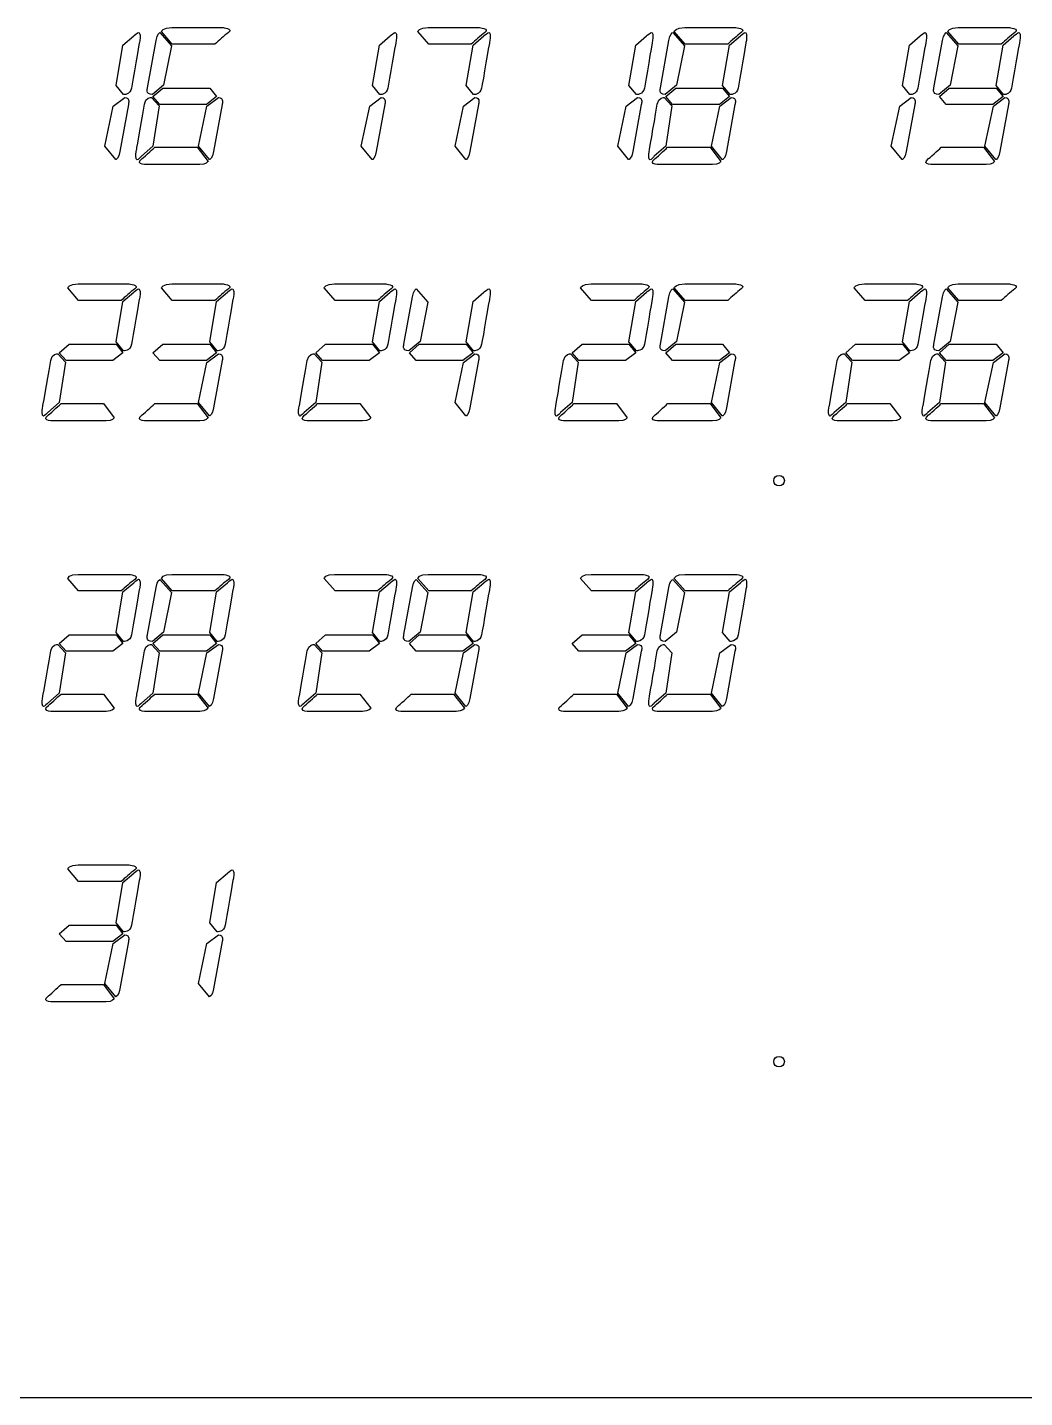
# Model space of a CAD drawing. Header units: millimetres. Extents: x 1910 to 3060, y 1279 to 2159.
# Drawn here: x 2184.7 to 2476.3, y 1278.8 to 1679.7 of the extents above; entities that cross this region are included whole.
import ezdxf

# ---------------------------------------------------------------- set-up
doc = ezdxf.new("R2010")
doc.units = ezdxf.units.MM

msp = doc.modelspace()

# ---------------------------------------------------------------- linework, layer by layer
at = {"color": 7, "linetype": 'Continuous', "lineweight": 25}
for p, q in [((2212.66, 1674.51), (2215.81, 1677.22)), ((2223.43, 1678.18), (2226.84, 1674.33)), ((2227.09, 1674.79), (2223.91, 1678.48)), ((2287.66, 1674.51), (2290.81, 1677.22)), ((2302.09, 1674.79), (2298.91, 1678.48)), ((2315.06, 1674.51), (2318.22, 1677.22)), ((2362.66, 1674.51), (2365.81, 1677.22)), ((2373.43, 1678.18), (2376.84, 1674.33)), ((2377.09, 1674.79), (2373.91, 1678.48)), ((2390.06, 1674.51), (2393.22, 1677.22)), ((2442.66, 1674.51), (2445.81, 1677.22)), ((2453.43, 1678.18), (2456.84, 1674.33)), ((2457.09, 1674.79), (2453.91, 1678.48)), ((2470.06, 1674.51), (2473.22, 1677.22)), ((2210.63, 1662.65), (2212.66, 1674.51)), ((2219.85, 1662.01), (2222.34, 1675.82)), ((2226.84, 1674.33), (2224.54, 1662.77)), ((2239.52, 1674.79), (2227.09, 1674.79)), ((2285.63, 1662.65), (2287.66, 1674.51)), ((2314.52, 1674.79), (2302.09, 1674.79)), ((2313.03, 1662.65), (2315.06, 1674.51)), ((2360.63, 1662.65), (2362.66, 1674.51)), ((2369.85, 1662.01), (2372.34, 1675.82)), ((2376.84, 1674.33), (2374.54, 1662.77)), ((2389.52, 1674.79), (2377.09, 1674.79)), ((2388.03, 1662.65), (2390.06, 1674.51)), ((2440.63, 1662.65), (2442.66, 1674.51)), ((2449.85, 1662.01), (2452.34, 1675.82)), ((2456.84, 1674.33), (2454.54, 1662.77)), ((2469.52, 1674.79), (2457.09, 1674.79)), ((2468.03, 1662.65), (2470.06, 1674.51)), ((2212.81, 1660.03), (2210.63, 1662.65)), ((2224.54, 1662.77), (2221.27, 1660.03)), ((2221.44, 1659.45), (2224.31, 1661.96)), ((2224.31, 1661.96), (2238.03, 1661.96)), ((2238.03, 1661.96), (2240.06, 1659.45)), ((2287.81, 1660.03), (2285.63, 1662.65)), ((2315.21, 1660.03), (2313.03, 1662.65)), ((2362.81, 1660.03), (2360.63, 1662.65)), ((2374.54, 1662.77), (2371.27, 1660.03)), ((2371.44, 1659.45), (2374.31, 1661.96)), ((2374.31, 1661.96), (2388.03, 1661.96)), ((2390.21, 1660.03), (2388.03, 1662.65)), ((2388.03, 1661.96), (2390.06, 1659.45)), ((2442.81, 1660.03), (2440.63, 1662.65)), ((2454.54, 1662.77), (2451.27, 1660.03)), ((2451.44, 1659.45), (2454.31, 1661.96)), ((2454.31, 1661.96), (2468.03, 1661.96)), ((2470.21, 1660.03), (2468.03, 1662.65)), ((2468.03, 1661.96), (2470.06, 1659.45)), ((2207.37, 1644.91), (2209.82, 1656.65)), ((2209.82, 1656.65), (2213.17, 1659.16)), ((2214.24, 1657.18), (2211.75, 1643.37)), ((2220.97, 1659.16), (2223.23, 1656.7)), ((2223.23, 1656.7), (2221.43, 1644.91)), ((2223.42, 1657.18), (2221.44, 1659.45)), ((2237.08, 1657.18), (2223.42, 1657.18)), ((2234.77, 1644.91), (2237.22, 1656.65)), ((2240.06, 1659.45), (2237.08, 1657.18)), ((2237.22, 1656.65), (2240.57, 1659.16)), ((2241.64, 1657.18), (2239.15, 1643.37)), ((2282.37, 1644.91), (2284.82, 1656.65)), ((2284.82, 1656.65), (2288.17, 1659.16)), ((2289.24, 1657.18), (2286.75, 1643.37)), ((2309.77, 1644.91), (2312.22, 1656.65)), ((2312.22, 1656.65), (2315.57, 1659.16)), ((2316.64, 1657.18), (2314.15, 1643.37)), ((2357.37, 1644.91), (2359.82, 1656.65)), ((2359.82, 1656.65), (2363.17, 1659.16)), ((2364.24, 1657.18), (2361.75, 1643.37)), ((2370.97, 1659.16), (2373.23, 1656.7)), ((2373.23, 1656.7), (2371.43, 1644.91)), ((2373.42, 1657.18), (2371.44, 1659.45)), ((2387.08, 1657.18), (2373.42, 1657.18)), ((2384.77, 1644.91), (2387.22, 1656.65)), ((2390.06, 1659.45), (2387.08, 1657.18)), ((2387.22, 1656.65), (2390.57, 1659.16)), ((2391.64, 1657.18), (2389.15, 1643.37)), ((2437.37, 1644.91), (2439.82, 1656.65)), ((2439.82, 1656.65), (2443.17, 1659.16)), ((2444.24, 1657.18), (2441.75, 1643.37)), ((2453.42, 1657.18), (2451.44, 1659.45)), ((2467.08, 1657.18), (2453.42, 1657.18)), ((2464.77, 1644.91), (2467.22, 1656.65)), ((2470.06, 1659.45), (2467.08, 1657.18)), ((2467.22, 1656.65), (2470.57, 1659.16)), ((2471.64, 1657.18), (2469.15, 1643.37)), ((2210.54, 1641), (2207.37, 1644.91)), ((2221.43, 1644.91), (2218.04, 1641.97)), ((2221.98, 1644.62), (2234.36, 1644.62)), ((2234.36, 1644.62), (2237.53, 1640.47)), ((2237.94, 1641), (2234.77, 1644.91)), ((2285.54, 1641), (2282.37, 1644.91)), ((2312.94, 1641), (2309.77, 1644.91)), ((2360.54, 1641), (2357.37, 1644.91)), ((2371.43, 1644.91), (2368.04, 1641.97)), ((2371.98, 1644.62), (2384.36, 1644.62)), ((2384.36, 1644.62), (2387.53, 1640.47)), ((2387.94, 1641), (2384.77, 1644.91)), ((2440.54, 1641), (2437.37, 1644.91)), ((2451.98, 1644.62), (2464.36, 1644.62)), ((2464.36, 1644.62), (2467.53, 1640.47)), ((2467.94, 1641), (2464.77, 1644.91)), ((2199.69, 1599.79), (2196.51, 1603.48)), ((2212.12, 1599.79), (2199.69, 1599.79)), ((2212.66, 1599.51), (2215.81, 1602.22)), ((2227.09, 1599.79), (2223.91, 1603.48)), ((2239.52, 1599.79), (2227.09, 1599.79)), ((2240.06, 1599.51), (2243.22, 1602.22)), ((2274.69, 1599.79), (2271.51, 1603.48)), ((2287.12, 1599.79), (2274.69, 1599.79)), ((2287.66, 1599.51), (2290.81, 1602.22)), ((2294.85, 1587.01), (2297.34, 1600.82)), ((2298.43, 1603.18), (2301.84, 1599.33)), ((2315.06, 1599.51), (2318.22, 1602.22)), ((2349.69, 1599.79), (2346.51, 1603.48)), ((2362.12, 1599.79), (2349.69, 1599.79)), ((2362.66, 1599.51), (2365.81, 1602.22)), ((2369.85, 1587.01), (2372.34, 1600.82)), ((2373.43, 1603.18), (2376.84, 1599.33)), ((2377.09, 1599.79), (2373.91, 1603.48)), ((2389.52, 1599.79), (2377.09, 1599.79)), ((2429.69, 1599.79), (2426.51, 1603.48)), ((2442.12, 1599.79), (2429.69, 1599.79)), ((2442.66, 1599.51), (2445.81, 1602.22)), ((2449.85, 1587.01), (2452.34, 1600.82)), ((2453.43, 1603.18), (2456.84, 1599.33)), ((2457.09, 1599.79), (2453.91, 1603.48)), ((2469.52, 1599.79), (2457.09, 1599.79)), ((2210.63, 1587.65), (2212.66, 1599.51)), ((2238.03, 1587.65), (2240.06, 1599.51)), ((2285.63, 1587.65), (2287.66, 1599.51)), ((2301.84, 1599.33), (2299.54, 1587.77)), ((2313.03, 1587.65), (2315.06, 1599.51)), ((2360.63, 1587.65), (2362.66, 1599.51)), ((2376.84, 1599.33), (2374.54, 1587.77)), ((2440.63, 1587.65), (2442.66, 1599.51)), ((2456.84, 1599.33), (2454.54, 1587.77)), ((2299.54, 1587.77), (2296.27, 1585.03)), ((2374.54, 1587.77), (2371.27, 1585.03)), ((2454.54, 1587.77), (2451.27, 1585.03)), ((2193.57, 1584.16), (2195.83, 1581.7)), ((2194.04, 1584.45), (2196.91, 1586.96)), ((2196.02, 1582.18), (2194.04, 1584.45)), ((2196.91, 1586.96), (2210.63, 1586.96)), ((2212.66, 1584.45), (2209.68, 1582.18)), ((2212.81, 1585.03), (2210.63, 1587.65)), ((2210.63, 1586.96), (2212.66, 1584.45)), ((2221.44, 1584.45), (2224.31, 1586.96)), ((2223.42, 1582.18), (2221.44, 1584.45)), ((2224.31, 1586.96), (2238.03, 1586.96)), ((2240.06, 1584.45), (2237.08, 1582.18)), ((2237.22, 1581.65), (2240.57, 1584.16)), ((2240.21, 1585.03), (2238.03, 1587.65)), ((2238.03, 1586.96), (2240.06, 1584.45)), ((2268.57, 1584.16), (2270.83, 1581.7)), ((2269.04, 1584.45), (2271.91, 1586.96)), ((2271.02, 1582.18), (2269.04, 1584.45)), ((2271.91, 1586.96), (2285.63, 1586.96)), ((2287.66, 1584.45), (2284.68, 1582.18)), ((2287.81, 1585.03), (2285.63, 1587.65)), ((2285.63, 1586.96), (2287.66, 1584.45)), ((2296.44, 1584.45), (2299.31, 1586.96)), ((2298.42, 1582.18), (2296.44, 1584.45)), ((2299.31, 1586.96), (2313.03, 1586.96)), ((2315.06, 1584.45), (2312.08, 1582.18)), ((2312.22, 1581.65), (2315.57, 1584.16)), ((2315.21, 1585.03), (2313.03, 1587.65)), ((2313.03, 1586.96), (2315.06, 1584.45)), ((2343.57, 1584.16), (2345.83, 1581.7)), ((2344.04, 1584.45), (2346.91, 1586.96)), ((2346.02, 1582.18), (2344.04, 1584.45)), ((2346.91, 1586.96), (2360.63, 1586.96)), ((2362.66, 1584.45), (2359.68, 1582.18)), ((2362.81, 1585.03), (2360.63, 1587.65)), ((2360.63, 1586.96), (2362.66, 1584.45)), ((2371.44, 1584.45), (2374.31, 1586.96)), ((2373.42, 1582.18), (2371.44, 1584.45)), ((2374.31, 1586.96), (2388.03, 1586.96)), ((2390.06, 1584.45), (2387.08, 1582.18)), ((2387.22, 1581.65), (2390.57, 1584.16)), ((2388.03, 1586.96), (2390.06, 1584.45)), ((2423.57, 1584.16), (2425.83, 1581.7)), ((2424.04, 1584.45), (2426.91, 1586.96)), ((2426.02, 1582.18), (2424.04, 1584.45)), ((2426.91, 1586.96), (2440.63, 1586.96)), ((2442.66, 1584.45), (2439.68, 1582.18)), ((2442.81, 1585.03), (2440.63, 1587.65)), ((2440.63, 1586.96), (2442.66, 1584.45)), ((2450.97, 1584.16), (2453.23, 1581.7)), ((2451.44, 1584.45), (2454.31, 1586.96)), ((2453.42, 1582.18), (2451.44, 1584.45)), ((2454.31, 1586.96), (2468.03, 1586.96)), ((2470.06, 1584.45), (2467.08, 1582.18)), ((2467.22, 1581.65), (2470.57, 1584.16)), ((2468.03, 1586.96), (2470.06, 1584.45)), ((2195.83, 1581.7), (2194.03, 1569.91)), ((2209.68, 1582.18), (2196.02, 1582.18)), ((2237.08, 1582.18), (2223.42, 1582.18)), ((2234.77, 1569.91), (2237.22, 1581.65)), ((2241.64, 1582.18), (2239.15, 1568.37)), ((2270.83, 1581.7), (2269.03, 1569.91)), ((2284.68, 1582.18), (2271.02, 1582.18)), ((2312.08, 1582.18), (2298.42, 1582.18)), ((2309.77, 1569.91), (2312.22, 1581.65)), ((2316.64, 1582.18), (2314.15, 1568.37)), ((2345.83, 1581.7), (2344.03, 1569.91)), ((2359.68, 1582.18), (2346.02, 1582.18)), ((2387.08, 1582.18), (2373.42, 1582.18)), ((2384.77, 1569.91), (2387.22, 1581.65)), ((2391.64, 1582.18), (2389.15, 1568.37)), ((2425.83, 1581.7), (2424.03, 1569.91)), ((2439.68, 1582.18), (2426.02, 1582.18)), ((2453.23, 1581.7), (2451.43, 1569.91)), ((2467.08, 1582.18), (2453.42, 1582.18)), ((2464.77, 1569.91), (2467.22, 1581.65)), ((2471.64, 1582.18), (2469.15, 1568.37)), ((2194.03, 1569.91), (2190.64, 1566.97)), ((2194.57, 1569.62), (2206.96, 1569.62)), ((2206.96, 1569.62), (2210.13, 1565.47)), ((2221.98, 1569.62), (2234.36, 1569.62)), ((2234.36, 1569.62), (2237.53, 1565.47)), ((2237.94, 1566), (2234.77, 1569.91)), ((2269.03, 1569.91), (2265.64, 1566.97)), ((2269.57, 1569.62), (2281.96, 1569.62)), ((2281.96, 1569.62), (2285.13, 1565.47)), ((2312.94, 1566), (2309.77, 1569.91)), ((2344.03, 1569.91), (2340.64, 1566.97)), ((2344.57, 1569.62), (2356.96, 1569.62)), ((2356.96, 1569.62), (2360.13, 1565.47)), ((2371.98, 1569.62), (2384.36, 1569.62)), ((2384.36, 1569.62), (2387.53, 1565.47)), ((2387.94, 1566), (2384.77, 1569.91)), ((2424.03, 1569.91), (2420.64, 1566.97)), ((2424.57, 1569.62), (2436.96, 1569.62)), ((2436.96, 1569.62), (2440.13, 1565.47)), ((2451.43, 1569.91), (2448.04, 1566.97)), ((2451.98, 1569.62), (2464.36, 1569.62)), ((2464.36, 1569.62), (2467.53, 1565.47)), ((2467.94, 1566), (2464.77, 1569.91)), ((2199.69, 1514.79), (2196.51, 1518.48)), ((2212.66, 1514.51), (2215.81, 1517.22)), ((2219.85, 1502.01), (2222.34, 1515.82)), ((2223.43, 1518.18), (2226.84, 1514.33)), ((2227.09, 1514.79), (2223.91, 1518.48)), ((2240.06, 1514.51), (2243.22, 1517.22)), ((2274.69, 1514.79), (2271.51, 1518.48)), ((2287.66, 1514.51), (2290.81, 1517.22)), ((2294.85, 1502.01), (2297.34, 1515.82)), ((2298.43, 1518.18), (2301.84, 1514.33)), ((2302.09, 1514.79), (2298.91, 1518.48)), ((2315.06, 1514.51), (2318.22, 1517.22)), ((2349.69, 1514.79), (2346.51, 1518.48)), ((2362.66, 1514.51), (2365.81, 1517.22)), ((2369.85, 1502.01), (2372.34, 1515.82)), ((2373.43, 1518.18), (2376.84, 1514.33)), ((2377.09, 1514.79), (2373.91, 1518.48)), ((2390.06, 1514.51), (2393.22, 1517.22)), ((2212.12, 1514.79), (2199.69, 1514.79)), ((2210.63, 1502.65), (2212.66, 1514.51)), ((2226.84, 1514.33), (2224.54, 1502.77)), ((2239.52, 1514.79), (2227.09, 1514.79)), ((2238.03, 1502.65), (2240.06, 1514.51)), ((2287.12, 1514.79), (2274.69, 1514.79)), ((2285.63, 1502.65), (2287.66, 1514.51)), ((2301.84, 1514.33), (2299.54, 1502.77)), ((2314.52, 1514.79), (2302.09, 1514.79)), ((2313.03, 1502.65), (2315.06, 1514.51)), ((2362.12, 1514.79), (2349.69, 1514.79)), ((2360.63, 1502.65), (2362.66, 1514.51)), ((2376.84, 1514.33), (2374.54, 1502.77)), ((2389.52, 1514.79), (2377.09, 1514.79)), ((2388.03, 1502.65), (2390.06, 1514.51)), ((2194.04, 1499.45), (2196.91, 1501.96)), ((2196.91, 1501.96), (2210.63, 1501.96)), ((2212.81, 1500.03), (2210.63, 1502.65)), ((2210.63, 1501.96), (2212.66, 1499.45)), ((2224.54, 1502.77), (2221.27, 1500.03)), ((2221.44, 1499.45), (2224.31, 1501.96)), ((2224.31, 1501.96), (2238.03, 1501.96)), ((2240.21, 1500.03), (2238.03, 1502.65)), ((2238.03, 1501.96), (2240.06, 1499.45)), ((2269.04, 1499.45), (2271.91, 1501.96)), ((2271.91, 1501.96), (2285.63, 1501.96)), ((2287.81, 1500.03), (2285.63, 1502.65)), ((2285.63, 1501.96), (2287.66, 1499.45)), ((2299.54, 1502.77), (2296.27, 1500.03)), ((2296.44, 1499.45), (2299.31, 1501.96)), ((2299.31, 1501.96), (2313.03, 1501.96)), ((2315.21, 1500.03), (2313.03, 1502.65)), ((2313.03, 1501.96), (2315.06, 1499.45)), ((2344.04, 1499.45), (2346.91, 1501.96)), ((2346.91, 1501.96), (2360.63, 1501.96)), ((2362.81, 1500.03), (2360.63, 1502.65)), ((2360.63, 1501.96), (2362.66, 1499.45)), ((2374.54, 1502.77), (2371.27, 1500.03)), ((2390.21, 1500.03), (2388.03, 1502.65)), ((2193.57, 1499.16), (2195.83, 1496.7)), ((2195.83, 1496.7), (2194.03, 1484.91)), ((2196.02, 1497.18), (2194.04, 1499.45)), ((2209.68, 1497.18), (2196.02, 1497.18)), ((2212.66, 1499.45), (2209.68, 1497.18)), ((2220.97, 1499.16), (2223.23, 1496.7)), ((2223.23, 1496.7), (2221.43, 1484.91)), ((2223.42, 1497.18), (2221.44, 1499.45)), ((2237.08, 1497.18), (2223.42, 1497.18)), ((2234.77, 1484.91), (2237.22, 1496.65)), ((2240.06, 1499.45), (2237.08, 1497.18)), ((2237.22, 1496.65), (2240.57, 1499.16)), ((2241.64, 1497.18), (2239.15, 1483.37)), ((2268.57, 1499.16), (2270.83, 1496.7)), ((2270.83, 1496.7), (2269.03, 1484.91)), ((2271.02, 1497.18), (2269.04, 1499.45)), ((2284.68, 1497.18), (2271.02, 1497.18)), ((2287.66, 1499.45), (2284.68, 1497.18)), ((2298.42, 1497.18), (2296.44, 1499.45)), ((2312.08, 1497.18), (2298.42, 1497.18)), ((2309.77, 1484.91), (2312.22, 1496.65)), ((2315.06, 1499.45), (2312.08, 1497.18)), ((2312.22, 1496.65), (2315.57, 1499.16)), ((2316.64, 1497.18), (2314.15, 1483.37)), ((2346.02, 1497.18), (2344.04, 1499.45)), ((2359.68, 1497.18), (2346.02, 1497.18)), ((2357.37, 1484.91), (2359.82, 1496.65)), ((2362.66, 1499.45), (2359.68, 1497.18)), ((2359.82, 1496.65), (2363.17, 1499.16)), ((2364.24, 1497.18), (2361.75, 1483.37)), ((2370.97, 1499.16), (2373.23, 1496.7)), ((2373.23, 1496.7), (2371.43, 1484.91)), ((2384.77, 1484.91), (2387.22, 1496.65)), ((2387.22, 1496.65), (2390.57, 1499.16)), ((2391.64, 1497.18), (2389.15, 1483.37)), ((2194.03, 1484.91), (2190.64, 1481.97)), ((2194.57, 1484.62), (2206.96, 1484.62)), ((2206.96, 1484.62), (2210.13, 1480.47)), ((2221.43, 1484.91), (2218.04, 1481.97)), ((2221.98, 1484.62), (2234.36, 1484.62)), ((2234.36, 1484.62), (2237.53, 1480.47)), ((2237.94, 1481), (2234.77, 1484.91)), ((2269.03, 1484.91), (2265.64, 1481.97)), ((2269.57, 1484.62), (2281.96, 1484.62)), ((2281.96, 1484.62), (2285.13, 1480.47)), ((2296.98, 1484.62), (2309.36, 1484.62)), ((2309.36, 1484.62), (2312.53, 1480.47)), ((2312.94, 1481), (2309.77, 1484.91)), ((2344.57, 1484.62), (2356.96, 1484.62)), ((2356.96, 1484.62), (2360.13, 1480.47)), ((2360.54, 1481), (2357.37, 1484.91)), ((2371.43, 1484.91), (2368.04, 1481.97)), ((2371.98, 1484.62), (2384.36, 1484.62)), ((2384.36, 1484.62), (2387.53, 1480.47)), ((2387.94, 1481), (2384.77, 1484.91)), ((2199.69, 1429.79), (2196.51, 1433.48)), ((2212.66, 1429.51), (2215.81, 1432.22)), ((2240.06, 1429.51), (2243.22, 1432.22)), ((2212.12, 1429.79), (2199.69, 1429.79)), ((2210.63, 1417.65), (2212.66, 1429.51)), ((2238.03, 1417.65), (2240.06, 1429.51)), ((2194.04, 1414.45), (2196.91, 1416.96)), ((2196.91, 1416.96), (2210.63, 1416.96)), ((2212.81, 1415.03), (2210.63, 1417.65)), ((2210.63, 1416.96), (2212.66, 1414.45)), ((2240.21, 1415.03), (2238.03, 1417.65)), ((2196.02, 1412.18), (2194.04, 1414.45)), ((2209.68, 1412.18), (2196.02, 1412.18)), ((2207.37, 1399.91), (2209.82, 1411.65)), ((2212.66, 1414.45), (2209.68, 1412.18)), ((2209.82, 1411.65), (2213.17, 1414.16)), ((2214.24, 1412.18), (2211.75, 1398.37)), ((2234.77, 1399.91), (2237.22, 1411.65)), ((2237.22, 1411.65), (2240.57, 1414.16)), ((2241.64, 1412.18), (2239.15, 1398.37)), ((2194.57, 1399.62), (2206.96, 1399.62)), ((2206.96, 1399.62), (2210.13, 1395.47)), ((2210.54, 1396), (2207.37, 1399.91)), ((2237.94, 1396), (2234.77, 1399.91)), ((1959.54, 1278.77), (3009.54, 1278.77))]:
    msp.add_line(p, q, dxfattribs=at)
for centre in [(2404.54, 1547.07), (2404.54, 1377.07)]:
    msp.add_circle(centre, 1.55, dxfattribs=at)
for points in [[(2215.81, 1677.22), (2215.81, 1677.22), (2217.06, 1678.28), (2217.23, 1678.24)], [(2217.23, 1678.24), (2217.51, 1678.18), (2217.62, 1677.76), (2217.65, 1677.44)], [(2217.65, 1677.44), (2217.75, 1676.35), (2217.42, 1675.11), (2217.42, 1675.11)], [(2222.34, 1675.82), (2222.62, 1677.85), (2223.43, 1678.18), (2223.43, 1678.18)], [(2223.91, 1678.48), (2223.91, 1678.48), (2224.29, 1679.69), (2226.95, 1679.65)], [(2243.5, 1678.18), (2242.2, 1677.19), (2240.7, 1675.86), (2239.52, 1674.79)], [(2241.78, 1679.65), (2241.78, 1679.65), (2245.1, 1679.38), (2243.5, 1678.18)], [(2290.81, 1677.22), (2290.81, 1677.22), (2292.06, 1678.28), (2292.23, 1678.24)], [(2292.23, 1678.24), (2292.51, 1678.18), (2292.62, 1677.76), (2292.65, 1677.44)], [(2292.65, 1677.44), (2292.75, 1676.35), (2292.42, 1675.11), (2292.42, 1675.11)], [(2298.91, 1678.48), (2298.91, 1678.48), (2299.29, 1679.69), (2301.95, 1679.65)], [(2318.5, 1678.18), (2317.2, 1677.19), (2315.7, 1675.86), (2314.52, 1674.79)], [(2316.78, 1679.65), (2316.78, 1679.65), (2320.1, 1679.38), (2318.5, 1678.18)], [(2318.22, 1677.22), (2318.22, 1677.22), (2319.46, 1678.28), (2319.63, 1678.24)], [(2319.63, 1678.24), (2319.91, 1678.18), (2320.02, 1677.76), (2320.05, 1677.44)], [(2320.05, 1677.44), (2320.15, 1676.35), (2319.82, 1675.11), (2319.82, 1675.11)], [(2365.81, 1677.22), (2365.81, 1677.22), (2367.06, 1678.28), (2367.23, 1678.24)], [(2367.23, 1678.24), (2367.51, 1678.18), (2367.62, 1677.76), (2367.65, 1677.44)], [(2367.65, 1677.44), (2367.75, 1676.35), (2367.42, 1675.11), (2367.42, 1675.11)], [(2372.34, 1675.82), (2372.62, 1677.85), (2373.43, 1678.18), (2373.43, 1678.18)], [(2373.91, 1678.48), (2373.91, 1678.48), (2374.29, 1679.69), (2376.95, 1679.65)], [(2393.5, 1678.18), (2392.2, 1677.19), (2390.7, 1675.86), (2389.52, 1674.79)], [(2391.78, 1679.65), (2391.78, 1679.65), (2395.1, 1679.38), (2393.5, 1678.18)], [(2393.22, 1677.22), (2393.22, 1677.22), (2394.46, 1678.28), (2394.63, 1678.24)], [(2394.63, 1678.24), (2394.91, 1678.18), (2395.02, 1677.76), (2395.05, 1677.44)], [(2395.05, 1677.44), (2395.15, 1676.35), (2394.82, 1675.11), (2394.82, 1675.11)], [(2445.81, 1677.22), (2445.81, 1677.22), (2447.06, 1678.28), (2447.23, 1678.24)], [(2447.23, 1678.24), (2447.51, 1678.18), (2447.62, 1677.76), (2447.65, 1677.44)], [(2447.65, 1677.44), (2447.75, 1676.35), (2447.42, 1675.11), (2447.42, 1675.11)], [(2452.34, 1675.82), (2452.62, 1677.85), (2453.43, 1678.18), (2453.43, 1678.18)], [(2453.91, 1678.48), (2453.91, 1678.48), (2454.29, 1679.69), (2456.95, 1679.65)], [(2473.5, 1678.18), (2472.2, 1677.19), (2470.7, 1675.86), (2469.52, 1674.79)], [(2471.78, 1679.65), (2471.78, 1679.65), (2475.1, 1679.38), (2473.5, 1678.18)], [(2473.22, 1677.22), (2473.22, 1677.22), (2474.46, 1678.28), (2474.63, 1678.24)], [(2474.63, 1678.24), (2474.91, 1678.18), (2475.02, 1677.76), (2475.05, 1677.44)], [(2475.05, 1677.44), (2475.15, 1676.35), (2474.82, 1675.11), (2474.82, 1675.11)], [(2217.42, 1675.11), (2217.42, 1675.11), (2215.5, 1663.98), (2215.16, 1661.96)], [(2292.42, 1675.11), (2292.42, 1675.11), (2290.5, 1663.98), (2290.16, 1661.96)], [(2319.82, 1675.11), (2319.82, 1675.11), (2317.9, 1663.98), (2317.56, 1661.96)], [(2367.42, 1675.11), (2367.42, 1675.11), (2365.5, 1663.98), (2365.16, 1661.96)], [(2394.82, 1675.11), (2394.82, 1675.11), (2392.9, 1663.98), (2392.56, 1661.96)], [(2447.42, 1675.11), (2447.42, 1675.11), (2445.5, 1663.98), (2445.16, 1661.96)], [(2474.82, 1675.11), (2474.82, 1675.11), (2472.9, 1663.98), (2472.56, 1661.96)], [(2215.16, 1661.96), (2214.82, 1659.93), (2212.81, 1660.03), (2212.81, 1660.03)], [(2221.27, 1660.03), (2219.09, 1660.03), (2219.85, 1662.01), (2219.85, 1662.01)], [(2290.16, 1661.96), (2289.82, 1659.93), (2287.81, 1660.03), (2287.81, 1660.03)], [(2317.56, 1661.96), (2317.23, 1659.93), (2315.21, 1660.03), (2315.21, 1660.03)], [(2365.16, 1661.96), (2364.82, 1659.93), (2362.81, 1660.03), (2362.81, 1660.03)], [(2371.27, 1660.03), (2369.09, 1660.03), (2369.85, 1662.01), (2369.85, 1662.01)], [(2392.56, 1661.96), (2392.23, 1659.93), (2390.21, 1660.03), (2390.21, 1660.03)], [(2445.16, 1661.96), (2444.82, 1659.93), (2442.81, 1660.03), (2442.81, 1660.03)], [(2451.27, 1660.03), (2449.09, 1660.03), (2449.85, 1662.01), (2449.85, 1662.01)], [(2472.56, 1661.96), (2472.23, 1659.93), (2470.21, 1660.03), (2470.21, 1660.03)], [(2213.17, 1659.16), (2214.95, 1659.16), (2214.24, 1657.18), (2214.24, 1657.18)], [(2216.67, 1644.08), (2216.67, 1644.08), (2218.59, 1655.21), (2218.93, 1657.23)], [(2218.93, 1657.23), (2219.26, 1659.25), (2220.97, 1659.16), (2220.97, 1659.16)], [(2240.57, 1659.16), (2242.35, 1659.16), (2241.64, 1657.18), (2241.64, 1657.18)], [(2288.17, 1659.16), (2289.95, 1659.16), (2289.24, 1657.18), (2289.24, 1657.18)], [(2315.57, 1659.16), (2317.35, 1659.16), (2316.64, 1657.18), (2316.64, 1657.18)], [(2363.17, 1659.16), (2364.95, 1659.16), (2364.24, 1657.18), (2364.24, 1657.18)], [(2366.67, 1644.08), (2366.67, 1644.08), (2368.59, 1655.21), (2368.93, 1657.23)], [(2368.93, 1657.23), (2369.26, 1659.25), (2370.97, 1659.16), (2370.97, 1659.16)], [(2390.57, 1659.16), (2392.35, 1659.16), (2391.64, 1657.18), (2391.64, 1657.18)], [(2443.17, 1659.16), (2444.95, 1659.16), (2444.24, 1657.18), (2444.24, 1657.18)], [(2470.57, 1659.16), (2472.35, 1659.16), (2471.64, 1657.18), (2471.64, 1657.18)], [(2216.44, 1641.75), (2216.34, 1642.83), (2216.67, 1644.08), (2216.67, 1644.08)], [(2218.29, 1641.31), (2219.2, 1642.05), (2221.98, 1644.62), (2221.98, 1644.62)], [(2366.44, 1641.75), (2366.34, 1642.83), (2366.67, 1644.08), (2366.67, 1644.08)], [(2368.29, 1641.31), (2369.2, 1642.05), (2371.98, 1644.62), (2371.98, 1644.62)], [(2448.29, 1641.31), (2449.2, 1642.05), (2451.98, 1644.62), (2451.98, 1644.62)], [(2211.75, 1643.37), (2211.47, 1641.34), (2210.54, 1641), (2210.54, 1641)], [(2220.19, 1639.55), (2220.19, 1639.55), (2215.74, 1639.26), (2218.29, 1641.31)], [(2216.86, 1640.94), (2216.58, 1641), (2216.47, 1641.43), (2216.44, 1641.75)], [(2218.04, 1641.97), (2218.04, 1641.97), (2217.03, 1640.91), (2216.86, 1640.94)], [(2239.15, 1643.37), (2238.87, 1641.34), (2237.94, 1641), (2237.94, 1641)], [(2286.75, 1643.37), (2286.47, 1641.34), (2285.54, 1641), (2285.54, 1641)], [(2314.15, 1643.37), (2313.87, 1641.34), (2312.94, 1641), (2312.94, 1641)], [(2361.75, 1643.37), (2361.47, 1641.34), (2360.54, 1641), (2360.54, 1641)], [(2370.19, 1639.55), (2370.19, 1639.55), (2365.74, 1639.26), (2368.29, 1641.31)], [(2366.86, 1640.94), (2366.58, 1641), (2366.47, 1641.43), (2366.44, 1641.75)], [(2368.04, 1641.97), (2368.04, 1641.97), (2367.03, 1640.91), (2366.86, 1640.94)], [(2389.15, 1643.37), (2388.87, 1641.34), (2387.94, 1641), (2387.94, 1641)], [(2441.75, 1643.37), (2441.47, 1641.34), (2440.54, 1641), (2440.54, 1641)], [(2450.19, 1639.55), (2450.19, 1639.55), (2445.74, 1639.26), (2448.29, 1641.31)], [(2469.15, 1643.37), (2468.87, 1641.34), (2467.94, 1641), (2467.94, 1641)], [(2196.51, 1603.48), (2196.51, 1603.48), (2196.89, 1604.69), (2199.55, 1604.65)], [(2214.38, 1604.65), (2214.38, 1604.65), (2217.7, 1604.38), (2216.1, 1603.18)], [(2223.91, 1603.48), (2223.91, 1603.48), (2224.29, 1604.69), (2226.95, 1604.65)], [(2241.78, 1604.65), (2241.78, 1604.65), (2245.1, 1604.38), (2243.5, 1603.18)], [(2271.51, 1603.48), (2271.51, 1603.48), (2271.89, 1604.69), (2274.55, 1604.65)], [(2289.38, 1604.65), (2289.38, 1604.65), (2292.7, 1604.38), (2291.1, 1603.18)], [(2346.51, 1603.48), (2346.51, 1603.48), (2346.89, 1604.69), (2349.55, 1604.65)], [(2364.38, 1604.65), (2364.38, 1604.65), (2367.7, 1604.38), (2366.1, 1603.18)], [(2373.91, 1603.48), (2373.91, 1603.48), (2374.29, 1604.69), (2376.95, 1604.65)], [(2391.78, 1604.65), (2391.78, 1604.65), (2395.1, 1604.38), (2393.5, 1603.18)], [(2426.51, 1603.48), (2426.51, 1603.48), (2426.89, 1604.69), (2429.55, 1604.65)], [(2444.38, 1604.65), (2444.38, 1604.65), (2447.7, 1604.38), (2446.1, 1603.18)], [(2453.91, 1603.48), (2453.91, 1603.48), (2454.29, 1604.69), (2456.95, 1604.65)], [(2471.78, 1604.65), (2471.78, 1604.65), (2475.1, 1604.38), (2473.5, 1603.18)], [(2216.1, 1603.18), (2214.8, 1602.19), (2213.3, 1600.86), (2212.12, 1599.79)], [(2217.42, 1600.11), (2217.42, 1600.11), (2215.5, 1588.98), (2215.16, 1586.96)], [(2215.81, 1602.22), (2215.81, 1602.22), (2217.06, 1603.28), (2217.23, 1603.24)], [(2217.23, 1603.24), (2217.51, 1603.18), (2217.62, 1602.76), (2217.65, 1602.44)], [(2217.65, 1602.44), (2217.75, 1601.35), (2217.42, 1600.11), (2217.42, 1600.11)], [(2243.5, 1603.18), (2242.2, 1602.19), (2240.7, 1600.86), (2239.52, 1599.79)], [(2244.82, 1600.11), (2244.82, 1600.11), (2242.9, 1588.98), (2242.56, 1586.96)], [(2243.22, 1602.22), (2243.22, 1602.22), (2244.46, 1603.28), (2244.63, 1603.24)], [(2244.63, 1603.24), (2244.91, 1603.18), (2245.02, 1602.76), (2245.05, 1602.44)], [(2245.05, 1602.44), (2245.15, 1601.35), (2244.82, 1600.11), (2244.82, 1600.11)], [(2291.1, 1603.18), (2289.8, 1602.19), (2288.3, 1600.86), (2287.12, 1599.79)], [(2292.42, 1600.11), (2292.42, 1600.11), (2290.5, 1588.98), (2290.16, 1586.96)], [(2290.81, 1602.22), (2290.81, 1602.22), (2292.06, 1603.28), (2292.23, 1603.24)], [(2292.23, 1603.24), (2292.51, 1603.18), (2292.62, 1602.76), (2292.65, 1602.44)], [(2292.65, 1602.44), (2292.75, 1601.35), (2292.42, 1600.11), (2292.42, 1600.11)], [(2297.34, 1600.82), (2297.62, 1602.85), (2298.43, 1603.18), (2298.43, 1603.18)], [(2319.82, 1600.11), (2319.82, 1600.11), (2317.9, 1588.98), (2317.56, 1586.96)], [(2318.22, 1602.22), (2318.22, 1602.22), (2319.46, 1603.28), (2319.63, 1603.24)], [(2319.63, 1603.24), (2319.91, 1603.18), (2320.02, 1602.76), (2320.05, 1602.44)], [(2320.05, 1602.44), (2320.15, 1601.35), (2319.82, 1600.11), (2319.82, 1600.11)], [(2366.1, 1603.18), (2364.8, 1602.19), (2363.3, 1600.86), (2362.12, 1599.79)], [(2367.42, 1600.11), (2367.42, 1600.11), (2365.5, 1588.98), (2365.16, 1586.96)], [(2365.81, 1602.22), (2365.81, 1602.22), (2367.06, 1603.28), (2367.23, 1603.24)], [(2367.23, 1603.24), (2367.51, 1603.18), (2367.62, 1602.76), (2367.65, 1602.44)], [(2367.65, 1602.44), (2367.75, 1601.35), (2367.42, 1600.11), (2367.42, 1600.11)], [(2372.34, 1600.82), (2372.62, 1602.85), (2373.43, 1603.18), (2373.43, 1603.18)], [(2393.5, 1603.18), (2392.2, 1602.19), (2390.7, 1600.86), (2389.52, 1599.79)], [(2446.1, 1603.18), (2444.8, 1602.19), (2443.3, 1600.86), (2442.12, 1599.79)], [(2447.42, 1600.11), (2447.42, 1600.11), (2445.5, 1588.98), (2445.16, 1586.96)], [(2445.81, 1602.22), (2445.81, 1602.22), (2447.06, 1603.28), (2447.23, 1603.24)], [(2447.23, 1603.24), (2447.51, 1603.18), (2447.62, 1602.76), (2447.65, 1602.44)], [(2447.65, 1602.44), (2447.75, 1601.35), (2447.42, 1600.11), (2447.42, 1600.11)], [(2452.34, 1600.82), (2452.62, 1602.85), (2453.43, 1603.18), (2453.43, 1603.18)], [(2473.5, 1603.18), (2472.2, 1602.19), (2470.7, 1600.86), (2469.52, 1599.79)], [(2191.53, 1582.23), (2191.86, 1584.25), (2193.57, 1584.16), (2193.57, 1584.16)], [(2215.16, 1586.96), (2214.82, 1584.93), (2212.81, 1585.03), (2212.81, 1585.03)], [(2242.56, 1586.96), (2242.23, 1584.93), (2240.21, 1585.03), (2240.21, 1585.03)], [(2240.57, 1584.16), (2242.35, 1584.16), (2241.64, 1582.18), (2241.64, 1582.18)], [(2266.53, 1582.23), (2266.86, 1584.25), (2268.57, 1584.16), (2268.57, 1584.16)], [(2290.16, 1586.96), (2289.82, 1584.93), (2287.81, 1585.03), (2287.81, 1585.03)], [(2296.27, 1585.03), (2294.09, 1585.03), (2294.85, 1587.01), (2294.85, 1587.01)], [(2317.56, 1586.96), (2317.23, 1584.93), (2315.21, 1585.03), (2315.21, 1585.03)], [(2315.57, 1584.16), (2317.35, 1584.16), (2316.64, 1582.18), (2316.64, 1582.18)], [(2341.53, 1582.23), (2341.86, 1584.25), (2343.57, 1584.16), (2343.57, 1584.16)], [(2365.16, 1586.96), (2364.82, 1584.93), (2362.81, 1585.03), (2362.81, 1585.03)], [(2371.27, 1585.03), (2369.09, 1585.03), (2369.85, 1587.01), (2369.85, 1587.01)], [(2390.57, 1584.16), (2392.35, 1584.16), (2391.64, 1582.18), (2391.64, 1582.18)], [(2421.53, 1582.23), (2421.86, 1584.25), (2423.57, 1584.16), (2423.57, 1584.16)], [(2445.16, 1586.96), (2444.82, 1584.93), (2442.81, 1585.03), (2442.81, 1585.03)], [(2448.93, 1582.23), (2449.26, 1584.25), (2450.97, 1584.16), (2450.97, 1584.16)], [(2451.27, 1585.03), (2449.09, 1585.03), (2449.85, 1587.01), (2449.85, 1587.01)], [(2470.57, 1584.16), (2472.35, 1584.16), (2471.64, 1582.18), (2471.64, 1582.18)], [(2189.27, 1569.08), (2189.27, 1569.08), (2191.19, 1580.21), (2191.53, 1582.23)], [(2264.27, 1569.08), (2264.27, 1569.08), (2266.19, 1580.21), (2266.53, 1582.23)], [(2339.27, 1569.08), (2339.27, 1569.08), (2341.19, 1580.21), (2341.53, 1582.23)], [(2419.27, 1569.08), (2419.27, 1569.08), (2421.19, 1580.21), (2421.53, 1582.23)], [(2446.67, 1569.08), (2446.67, 1569.08), (2448.59, 1580.21), (2448.93, 1582.23)], [(2189.04, 1566.75), (2188.93, 1567.83), (2189.27, 1569.08), (2189.27, 1569.08)], [(2190.89, 1566.31), (2191.8, 1567.05), (2194.57, 1569.62), (2194.57, 1569.62)], [(2218.29, 1566.31), (2219.2, 1567.05), (2221.98, 1569.62), (2221.98, 1569.62)], [(2239.15, 1568.37), (2238.87, 1566.34), (2237.94, 1566), (2237.94, 1566)], [(2264.04, 1566.75), (2263.93, 1567.83), (2264.27, 1569.08), (2264.27, 1569.08)], [(2265.89, 1566.31), (2266.8, 1567.05), (2269.57, 1569.62), (2269.57, 1569.62)], [(2314.15, 1568.37), (2313.87, 1566.34), (2312.94, 1566), (2312.94, 1566)], [(2339.04, 1566.75), (2338.93, 1567.83), (2339.27, 1569.08), (2339.27, 1569.08)], [(2340.89, 1566.31), (2341.8, 1567.05), (2344.57, 1569.62), (2344.57, 1569.62)], [(2368.29, 1566.31), (2369.2, 1567.05), (2371.98, 1569.62), (2371.98, 1569.62)], [(2389.15, 1568.37), (2388.87, 1566.34), (2387.94, 1566), (2387.94, 1566)], [(2419.04, 1566.75), (2418.93, 1567.83), (2419.27, 1569.08), (2419.27, 1569.08)], [(2420.89, 1566.31), (2421.8, 1567.05), (2424.57, 1569.62), (2424.57, 1569.62)], [(2446.44, 1566.75), (2446.34, 1567.83), (2446.67, 1569.08), (2446.67, 1569.08)], [(2448.29, 1566.31), (2449.2, 1567.05), (2451.98, 1569.62), (2451.98, 1569.62)], [(2469.15, 1568.37), (2468.87, 1566.34), (2467.94, 1566), (2467.94, 1566)], [(2192.79, 1564.55), (2192.79, 1564.55), (2188.34, 1564.26), (2190.89, 1566.31)], [(2189.46, 1565.94), (2189.18, 1566), (2189.07, 1566.43), (2189.04, 1566.75)], [(2190.64, 1566.97), (2190.64, 1566.97), (2189.63, 1565.91), (2189.46, 1565.94)], [(2220.19, 1564.55), (2220.19, 1564.55), (2215.74, 1564.26), (2218.29, 1566.31)], [(2267.79, 1564.55), (2267.79, 1564.55), (2263.34, 1564.26), (2265.89, 1566.31)], [(2264.46, 1565.94), (2264.18, 1566), (2264.07, 1566.43), (2264.04, 1566.75)], [(2265.64, 1566.97), (2265.64, 1566.97), (2264.63, 1565.91), (2264.46, 1565.94)], [(2342.79, 1564.55), (2342.79, 1564.55), (2338.34, 1564.26), (2340.89, 1566.31)], [(2339.46, 1565.94), (2339.18, 1566), (2339.07, 1566.43), (2339.04, 1566.75)], [(2340.64, 1566.97), (2340.64, 1566.97), (2339.63, 1565.91), (2339.46, 1565.94)], [(2370.19, 1564.55), (2370.19, 1564.55), (2365.74, 1564.26), (2368.29, 1566.31)], [(2422.79, 1564.55), (2422.79, 1564.55), (2418.34, 1564.26), (2420.89, 1566.31)], [(2419.46, 1565.94), (2419.18, 1566), (2419.07, 1566.43), (2419.04, 1566.75)], [(2420.64, 1566.97), (2420.64, 1566.97), (2419.63, 1565.91), (2419.46, 1565.94)], [(2450.19, 1564.55), (2450.19, 1564.55), (2445.74, 1564.26), (2448.29, 1566.31)], [(2446.86, 1565.94), (2446.58, 1566), (2446.47, 1566.43), (2446.44, 1566.75)], [(2448.04, 1566.97), (2448.04, 1566.97), (2447.03, 1565.91), (2446.86, 1565.94)], [(2196.51, 1518.48), (2196.51, 1518.48), (2196.89, 1519.69), (2199.55, 1519.65)], [(2214.38, 1519.65), (2214.38, 1519.65), (2217.7, 1519.38), (2216.1, 1518.18)], [(2223.91, 1518.48), (2223.91, 1518.48), (2224.29, 1519.69), (2226.95, 1519.65)], [(2241.78, 1519.65), (2241.78, 1519.65), (2245.1, 1519.38), (2243.5, 1518.18)], [(2271.51, 1518.48), (2271.51, 1518.48), (2271.89, 1519.69), (2274.55, 1519.65)], [(2289.38, 1519.65), (2289.38, 1519.65), (2292.7, 1519.38), (2291.1, 1518.18)], [(2298.91, 1518.48), (2298.91, 1518.48), (2299.29, 1519.69), (2301.95, 1519.65)], [(2316.78, 1519.65), (2316.78, 1519.65), (2320.1, 1519.38), (2318.5, 1518.18)], [(2346.51, 1518.48), (2346.51, 1518.48), (2346.89, 1519.69), (2349.55, 1519.65)], [(2364.38, 1519.65), (2364.38, 1519.65), (2367.7, 1519.38), (2366.1, 1518.18)], [(2373.91, 1518.48), (2373.91, 1518.48), (2374.29, 1519.69), (2376.95, 1519.65)], [(2391.78, 1519.65), (2391.78, 1519.65), (2395.1, 1519.38), (2393.5, 1518.18)], [(2216.1, 1518.18), (2214.8, 1517.19), (2213.3, 1515.86), (2212.12, 1514.79)], [(2215.81, 1517.22), (2215.81, 1517.22), (2217.06, 1518.28), (2217.23, 1518.24)], [(2217.23, 1518.24), (2217.51, 1518.18), (2217.62, 1517.76), (2217.65, 1517.44)], [(2217.65, 1517.44), (2217.75, 1516.35), (2217.42, 1515.11), (2217.42, 1515.11)], [(2222.34, 1515.82), (2222.62, 1517.85), (2223.43, 1518.18), (2223.43, 1518.18)], [(2243.5, 1518.18), (2242.2, 1517.19), (2240.7, 1515.86), (2239.52, 1514.79)], [(2243.22, 1517.22), (2243.22, 1517.22), (2244.46, 1518.28), (2244.63, 1518.24)], [(2244.63, 1518.24), (2244.91, 1518.18), (2245.02, 1517.76), (2245.05, 1517.44)], [(2245.05, 1517.44), (2245.15, 1516.35), (2244.82, 1515.11), (2244.82, 1515.11)], [(2291.1, 1518.18), (2289.8, 1517.19), (2288.3, 1515.86), (2287.12, 1514.79)], [(2290.81, 1517.22), (2290.81, 1517.22), (2292.06, 1518.28), (2292.23, 1518.24)], [(2292.23, 1518.24), (2292.51, 1518.18), (2292.62, 1517.76), (2292.65, 1517.44)], [(2292.65, 1517.44), (2292.75, 1516.35), (2292.42, 1515.11), (2292.42, 1515.11)], [(2297.34, 1515.82), (2297.62, 1517.85), (2298.43, 1518.18), (2298.43, 1518.18)], [(2318.5, 1518.18), (2317.2, 1517.19), (2315.7, 1515.86), (2314.52, 1514.79)], [(2318.22, 1517.22), (2318.22, 1517.22), (2319.46, 1518.28), (2319.63, 1518.24)], [(2319.63, 1518.24), (2319.91, 1518.18), (2320.02, 1517.76), (2320.05, 1517.44)], [(2320.05, 1517.44), (2320.15, 1516.35), (2319.82, 1515.11), (2319.82, 1515.11)], [(2366.1, 1518.18), (2364.8, 1517.19), (2363.3, 1515.86), (2362.12, 1514.79)], [(2365.81, 1517.22), (2365.81, 1517.22), (2367.06, 1518.28), (2367.23, 1518.24)], [(2367.23, 1518.24), (2367.51, 1518.18), (2367.62, 1517.76), (2367.65, 1517.44)], [(2367.65, 1517.44), (2367.75, 1516.35), (2367.42, 1515.11), (2367.42, 1515.11)], [(2372.34, 1515.82), (2372.62, 1517.85), (2373.43, 1518.18), (2373.43, 1518.18)], [(2393.5, 1518.18), (2392.2, 1517.19), (2390.7, 1515.86), (2389.52, 1514.79)], [(2393.22, 1517.22), (2393.22, 1517.22), (2394.46, 1518.28), (2394.63, 1518.24)], [(2394.63, 1518.24), (2394.91, 1518.18), (2395.02, 1517.76), (2395.05, 1517.44)], [(2395.05, 1517.44), (2395.15, 1516.35), (2394.82, 1515.11), (2394.82, 1515.11)], [(2217.42, 1515.11), (2217.42, 1515.11), (2215.5, 1503.98), (2215.16, 1501.96)], [(2244.82, 1515.11), (2244.82, 1515.11), (2242.9, 1503.98), (2242.56, 1501.96)], [(2292.42, 1515.11), (2292.42, 1515.11), (2290.5, 1503.98), (2290.16, 1501.96)], [(2319.82, 1515.11), (2319.82, 1515.11), (2317.9, 1503.98), (2317.56, 1501.96)], [(2367.42, 1515.11), (2367.42, 1515.11), (2365.5, 1503.98), (2365.16, 1501.96)], [(2394.82, 1515.11), (2394.82, 1515.11), (2392.9, 1503.98), (2392.56, 1501.96)], [(2215.16, 1501.96), (2214.82, 1499.93), (2212.81, 1500.03), (2212.81, 1500.03)], [(2221.27, 1500.03), (2219.09, 1500.03), (2219.85, 1502.01), (2219.85, 1502.01)], [(2242.56, 1501.96), (2242.23, 1499.93), (2240.21, 1500.03), (2240.21, 1500.03)], [(2290.16, 1501.96), (2289.82, 1499.93), (2287.81, 1500.03), (2287.81, 1500.03)], [(2296.27, 1500.03), (2294.09, 1500.03), (2294.85, 1502.01), (2294.85, 1502.01)], [(2317.56, 1501.96), (2317.23, 1499.93), (2315.21, 1500.03), (2315.21, 1500.03)], [(2365.16, 1501.96), (2364.82, 1499.93), (2362.81, 1500.03), (2362.81, 1500.03)], [(2371.27, 1500.03), (2369.09, 1500.03), (2369.85, 1502.01), (2369.85, 1502.01)], [(2392.56, 1501.96), (2392.23, 1499.93), (2390.21, 1500.03), (2390.21, 1500.03)], [(2189.27, 1484.08), (2189.27, 1484.08), (2191.19, 1495.21), (2191.53, 1497.23)], [(2191.53, 1497.23), (2191.86, 1499.25), (2193.57, 1499.16), (2193.57, 1499.16)], [(2216.67, 1484.08), (2216.67, 1484.08), (2218.59, 1495.21), (2218.93, 1497.23)], [(2218.93, 1497.23), (2219.26, 1499.25), (2220.97, 1499.16), (2220.97, 1499.16)], [(2240.57, 1499.16), (2242.35, 1499.16), (2241.64, 1497.18), (2241.64, 1497.18)], [(2264.27, 1484.08), (2264.27, 1484.08), (2266.19, 1495.21), (2266.53, 1497.23)], [(2266.53, 1497.23), (2266.86, 1499.25), (2268.57, 1499.16), (2268.57, 1499.16)], [(2315.57, 1499.16), (2317.35, 1499.16), (2316.64, 1497.18), (2316.64, 1497.18)], [(2363.17, 1499.16), (2364.95, 1499.16), (2364.24, 1497.18), (2364.24, 1497.18)], [(2366.67, 1484.08), (2366.67, 1484.08), (2368.59, 1495.21), (2368.93, 1497.23)], [(2368.93, 1497.23), (2369.26, 1499.25), (2370.97, 1499.16), (2370.97, 1499.16)], [(2390.57, 1499.16), (2392.35, 1499.16), (2391.64, 1497.18), (2391.64, 1497.18)], [(2189.04, 1481.75), (2188.93, 1482.83), (2189.27, 1484.08), (2189.27, 1484.08)], [(2190.89, 1481.31), (2191.8, 1482.05), (2194.57, 1484.62), (2194.57, 1484.62)], [(2216.44, 1481.75), (2216.34, 1482.83), (2216.67, 1484.08), (2216.67, 1484.08)], [(2218.29, 1481.31), (2219.2, 1482.05), (2221.98, 1484.62), (2221.98, 1484.62)], [(2264.04, 1481.75), (2263.93, 1482.83), (2264.27, 1484.08), (2264.27, 1484.08)], [(2265.89, 1481.31), (2266.8, 1482.05), (2269.57, 1484.62), (2269.57, 1484.62)], [(2293.29, 1481.31), (2294.2, 1482.05), (2296.98, 1484.62), (2296.98, 1484.62)], [(2340.89, 1481.31), (2341.8, 1482.05), (2344.57, 1484.62), (2344.57, 1484.62)], [(2366.44, 1481.75), (2366.34, 1482.83), (2366.67, 1484.08), (2366.67, 1484.08)], [(2368.29, 1481.31), (2369.2, 1482.05), (2371.98, 1484.62), (2371.98, 1484.62)], [(2192.79, 1479.55), (2192.79, 1479.55), (2188.34, 1479.26), (2190.89, 1481.31)], [(2189.46, 1480.94), (2189.18, 1481), (2189.07, 1481.43), (2189.04, 1481.75)], [(2190.64, 1481.97), (2190.64, 1481.97), (2189.63, 1480.91), (2189.46, 1480.94)], [(2220.19, 1479.55), (2220.19, 1479.55), (2215.74, 1479.26), (2218.29, 1481.31)], [(2216.86, 1480.94), (2216.58, 1481), (2216.47, 1481.43), (2216.44, 1481.75)], [(2218.04, 1481.97), (2218.04, 1481.97), (2217.03, 1480.91), (2216.86, 1480.94)], [(2239.15, 1483.37), (2238.87, 1481.34), (2237.94, 1481), (2237.94, 1481)], [(2267.79, 1479.55), (2267.79, 1479.55), (2263.34, 1479.26), (2265.89, 1481.31)], [(2264.46, 1480.94), (2264.18, 1481), (2264.07, 1481.43), (2264.04, 1481.75)], [(2265.64, 1481.97), (2265.64, 1481.97), (2264.63, 1480.91), (2264.46, 1480.94)], [(2295.19, 1479.55), (2295.19, 1479.55), (2290.74, 1479.26), (2293.29, 1481.31)], [(2314.15, 1483.37), (2313.87, 1481.34), (2312.94, 1481), (2312.94, 1481)], [(2342.79, 1479.55), (2342.79, 1479.55), (2338.34, 1479.26), (2340.89, 1481.31)], [(2361.75, 1483.37), (2361.47, 1481.34), (2360.54, 1481), (2360.54, 1481)], [(2370.19, 1479.55), (2370.19, 1479.55), (2365.74, 1479.26), (2368.29, 1481.31)], [(2366.86, 1480.94), (2366.58, 1481), (2366.47, 1481.43), (2366.44, 1481.75)], [(2368.04, 1481.97), (2368.04, 1481.97), (2367.03, 1480.91), (2366.86, 1480.94)], [(2389.15, 1483.37), (2388.87, 1481.34), (2387.94, 1481), (2387.94, 1481)], [(2196.51, 1433.48), (2196.51, 1433.48), (2196.89, 1434.69), (2199.55, 1434.65)], [(2216.1, 1433.18), (2214.8, 1432.19), (2213.3, 1430.86), (2212.12, 1429.79)], [(2214.38, 1434.65), (2214.38, 1434.65), (2217.7, 1434.38), (2216.1, 1433.18)], [(2215.81, 1432.22), (2215.81, 1432.22), (2217.06, 1433.28), (2217.23, 1433.24)], [(2217.23, 1433.24), (2217.51, 1433.18), (2217.62, 1432.76), (2217.65, 1432.44)], [(2217.65, 1432.44), (2217.75, 1431.35), (2217.42, 1430.11), (2217.42, 1430.11)], [(2243.22, 1432.22), (2243.22, 1432.22), (2244.46, 1433.28), (2244.63, 1433.24)], [(2244.63, 1433.24), (2244.91, 1433.18), (2245.02, 1432.76), (2245.05, 1432.44)], [(2245.05, 1432.44), (2245.15, 1431.35), (2244.82, 1430.11), (2244.82, 1430.11)], [(2217.42, 1430.11), (2217.42, 1430.11), (2215.5, 1418.98), (2215.16, 1416.96)], [(2244.82, 1430.11), (2244.82, 1430.11), (2242.9, 1418.98), (2242.56, 1416.96)], [(2215.16, 1416.96), (2214.82, 1414.93), (2212.81, 1415.03), (2212.81, 1415.03)], [(2242.56, 1416.96), (2242.23, 1414.93), (2240.21, 1415.03), (2240.21, 1415.03)], [(2213.17, 1414.16), (2214.95, 1414.16), (2214.24, 1412.18), (2214.24, 1412.18)], [(2240.57, 1414.16), (2242.35, 1414.16), (2241.64, 1412.18), (2241.64, 1412.18)], [(2190.89, 1396.31), (2191.8, 1397.05), (2194.57, 1399.62), (2194.57, 1399.62)], [(2192.79, 1394.55), (2192.79, 1394.55), (2188.34, 1394.26), (2190.89, 1396.31)], [(2211.75, 1398.37), (2211.47, 1396.34), (2210.54, 1396), (2210.54, 1396)], [(2239.15, 1398.37), (2238.87, 1396.34), (2237.94, 1396), (2237.94, 1396)]]:
    msp.add_open_spline(points, degree=3, dxfattribs=at)
for points, knots in [([(2226.95, 1679.65), (2227.51, 1679.64), (2228.5, 1679.63), (2231.34, 1679.62), (2234.38, 1679.63), (2237.7, 1679.63), (2239.8, 1679.64), (2241.78, 1679.65)], [0, 0, 0, 0, 0.25, 0.25, 0.5, 0.5, 1, 1, 1, 1]), ([(2301.95, 1679.65), (2302.51, 1679.64), (2303.5, 1679.63), (2306.34, 1679.62), (2309.38, 1679.63), (2312.7, 1679.63), (2314.8, 1679.64), (2316.78, 1679.65)], [0, 0, 0, 0, 0.25, 0.25, 0.5, 0.5, 1, 1, 1, 1]), ([(2376.95, 1679.65), (2377.51, 1679.64), (2378.5, 1679.63), (2381.34, 1679.62), (2384.38, 1679.63), (2387.7, 1679.63), (2389.8, 1679.64), (2391.78, 1679.65)], [0, 0, 0, 0, 0.25, 0.25, 0.5, 0.5, 1, 1, 1, 1]), ([(2456.95, 1679.65), (2457.51, 1679.64), (2458.5, 1679.63), (2461.34, 1679.62), (2464.38, 1679.63), (2467.7, 1679.63), (2469.8, 1679.64), (2471.78, 1679.65)], [0, 0, 0, 0, 0.25, 0.25, 0.5, 0.5, 1, 1, 1, 1]), ([(2237.53, 1640.47), (2237.53, 1640.47), (2237, 1639.55), (2233.23, 1639.55), (2220.19, 1639.55), (2220.19, 1639.55)], [0, 0, 0, 0, 0.5, 0.5, 1, 1, 1, 1]), ([(2387.53, 1640.47), (2387.53, 1640.47), (2387, 1639.55), (2383.23, 1639.55), (2370.19, 1639.55), (2370.19, 1639.55)], [0, 0, 0, 0, 0.5, 0.5, 1, 1, 1, 1]), ([(2467.53, 1640.47), (2467.53, 1640.47), (2467, 1639.55), (2463.23, 1639.55), (2450.19, 1639.55), (2450.19, 1639.55)], [0, 0, 0, 0, 0.5, 0.5, 1, 1, 1, 1]), ([(2199.55, 1604.65), (2200.11, 1604.64), (2201.1, 1604.63), (2203.94, 1604.62), (2206.98, 1604.63), (2210.3, 1604.63), (2212.4, 1604.64), (2214.38, 1604.65)], [0, 0, 0, 0, 0.25, 0.25, 0.5, 0.5, 1, 1, 1, 1]), ([(2226.95, 1604.65), (2227.51, 1604.64), (2228.5, 1604.63), (2231.34, 1604.62), (2234.38, 1604.63), (2237.7, 1604.63), (2239.8, 1604.64), (2241.78, 1604.65)], [0, 0, 0, 0, 0.25, 0.25, 0.5, 0.5, 1, 1, 1, 1]), ([(2274.55, 1604.65), (2275.11, 1604.64), (2276.1, 1604.63), (2278.94, 1604.62), (2281.98, 1604.63), (2285.3, 1604.63), (2287.4, 1604.64), (2289.38, 1604.65)], [0, 0, 0, 0, 0.25, 0.25, 0.5, 0.5, 1, 1, 1, 1]), ([(2349.55, 1604.65), (2350.11, 1604.64), (2351.1, 1604.63), (2353.94, 1604.62), (2356.98, 1604.63), (2360.3, 1604.63), (2362.4, 1604.64), (2364.38, 1604.65)], [0, 0, 0, 0, 0.25, 0.25, 0.5, 0.5, 1, 1, 1, 1]), ([(2376.95, 1604.65), (2377.51, 1604.64), (2378.5, 1604.63), (2381.34, 1604.62), (2384.38, 1604.63), (2387.7, 1604.63), (2389.8, 1604.64), (2391.78, 1604.65)], [0, 0, 0, 0, 0.25, 0.25, 0.5, 0.5, 1, 1, 1, 1]), ([(2429.55, 1604.65), (2430.11, 1604.64), (2431.1, 1604.63), (2433.94, 1604.62), (2436.98, 1604.63), (2440.3, 1604.63), (2442.4, 1604.64), (2444.38, 1604.65)], [0, 0, 0, 0, 0.25, 0.25, 0.5, 0.5, 1, 1, 1, 1]), ([(2456.95, 1604.65), (2457.51, 1604.64), (2458.5, 1604.63), (2461.34, 1604.62), (2464.38, 1604.63), (2467.7, 1604.63), (2469.8, 1604.64), (2471.78, 1604.65)], [0, 0, 0, 0, 0.25, 0.25, 0.5, 0.5, 1, 1, 1, 1]), ([(2210.13, 1565.47), (2210.13, 1565.47), (2209.6, 1564.55), (2205.83, 1564.55), (2192.79, 1564.55), (2192.79, 1564.55)], [0, 0, 0, 0, 0.5, 0.5, 1, 1, 1, 1]), ([(2237.53, 1565.47), (2237.53, 1565.47), (2237, 1564.55), (2233.23, 1564.55), (2220.19, 1564.55), (2220.19, 1564.55)], [0, 0, 0, 0, 0.5, 0.5, 1, 1, 1, 1]), ([(2285.13, 1565.47), (2285.13, 1565.47), (2284.6, 1564.55), (2280.83, 1564.55), (2267.79, 1564.55), (2267.79, 1564.55)], [0, 0, 0, 0, 0.5, 0.5, 1, 1, 1, 1]), ([(2360.13, 1565.47), (2360.13, 1565.47), (2359.6, 1564.55), (2355.83, 1564.55), (2342.79, 1564.55), (2342.79, 1564.55)], [0, 0, 0, 0, 0.5, 0.5, 1, 1, 1, 1]), ([(2387.53, 1565.47), (2387.53, 1565.47), (2387, 1564.55), (2383.23, 1564.55), (2370.19, 1564.55), (2370.19, 1564.55)], [0, 0, 0, 0, 0.5, 0.5, 1, 1, 1, 1]), ([(2440.13, 1565.47), (2440.13, 1565.47), (2439.6, 1564.55), (2435.83, 1564.55), (2422.79, 1564.55), (2422.79, 1564.55)], [0, 0, 0, 0, 0.5, 0.5, 1, 1, 1, 1]), ([(2467.53, 1565.47), (2467.53, 1565.47), (2467, 1564.55), (2463.23, 1564.55), (2450.19, 1564.55), (2450.19, 1564.55)], [0, 0, 0, 0, 0.5, 0.5, 1, 1, 1, 1]), ([(2199.55, 1519.65), (2200.11, 1519.64), (2201.1, 1519.63), (2203.94, 1519.62), (2206.98, 1519.63), (2210.3, 1519.63), (2212.4, 1519.64), (2214.38, 1519.65)], [0, 0, 0, 0, 0.25, 0.25, 0.5, 0.5, 1, 1, 1, 1]), ([(2226.95, 1519.65), (2227.51, 1519.64), (2228.5, 1519.63), (2231.34, 1519.62), (2234.38, 1519.63), (2237.7, 1519.63), (2239.8, 1519.64), (2241.78, 1519.65)], [0, 0, 0, 0, 0.25, 0.25, 0.5, 0.5, 1, 1, 1, 1]), ([(2274.55, 1519.65), (2275.11, 1519.64), (2276.1, 1519.63), (2278.94, 1519.62), (2281.98, 1519.63), (2285.3, 1519.63), (2287.4, 1519.64), (2289.38, 1519.65)], [0, 0, 0, 0, 0.25, 0.25, 0.5, 0.5, 1, 1, 1, 1]), ([(2301.95, 1519.65), (2302.51, 1519.64), (2303.5, 1519.63), (2306.34, 1519.62), (2309.38, 1519.63), (2312.7, 1519.63), (2314.8, 1519.64), (2316.78, 1519.65)], [0, 0, 0, 0, 0.25, 0.25, 0.5, 0.5, 1, 1, 1, 1]), ([(2349.55, 1519.65), (2350.11, 1519.64), (2351.1, 1519.63), (2353.94, 1519.62), (2356.98, 1519.63), (2360.3, 1519.63), (2362.4, 1519.64), (2364.38, 1519.65)], [0, 0, 0, 0, 0.25, 0.25, 0.5, 0.5, 1, 1, 1, 1]), ([(2376.95, 1519.65), (2377.51, 1519.64), (2378.5, 1519.63), (2381.34, 1519.62), (2384.38, 1519.63), (2387.7, 1519.63), (2389.8, 1519.64), (2391.78, 1519.65)], [0, 0, 0, 0, 0.25, 0.25, 0.5, 0.5, 1, 1, 1, 1]), ([(2210.13, 1480.47), (2210.13, 1480.47), (2209.6, 1479.55), (2205.83, 1479.55), (2192.79, 1479.55), (2192.79, 1479.55)], [0, 0, 0, 0, 0.5, 0.5, 1, 1, 1, 1]), ([(2237.53, 1480.47), (2237.53, 1480.47), (2237, 1479.55), (2233.23, 1479.55), (2220.19, 1479.55), (2220.19, 1479.55)], [0, 0, 0, 0, 0.5, 0.5, 1, 1, 1, 1]), ([(2285.13, 1480.47), (2285.13, 1480.47), (2284.6, 1479.55), (2280.83, 1479.55), (2267.79, 1479.55), (2267.79, 1479.55)], [0, 0, 0, 0, 0.5, 0.5, 1, 1, 1, 1]), ([(2312.53, 1480.47), (2312.53, 1480.47), (2312, 1479.55), (2308.23, 1479.55), (2295.19, 1479.55), (2295.19, 1479.55)], [0, 0, 0, 0, 0.5, 0.5, 1, 1, 1, 1]), ([(2360.13, 1480.47), (2360.13, 1480.47), (2359.6, 1479.55), (2355.83, 1479.55), (2342.79, 1479.55), (2342.79, 1479.55)], [0, 0, 0, 0, 0.5, 0.5, 1, 1, 1, 1]), ([(2387.53, 1480.47), (2387.53, 1480.47), (2387, 1479.55), (2383.23, 1479.55), (2370.19, 1479.55), (2370.19, 1479.55)], [0, 0, 0, 0, 0.5, 0.5, 1, 1, 1, 1]), ([(2199.55, 1434.65), (2200.11, 1434.64), (2201.1, 1434.63), (2203.94, 1434.62), (2206.98, 1434.63), (2210.3, 1434.63), (2212.4, 1434.64), (2214.38, 1434.65)], [0, 0, 0, 0, 0.25, 0.25, 0.5, 0.5, 1, 1, 1, 1]), ([(2210.13, 1395.47), (2210.13, 1395.47), (2209.6, 1394.55), (2205.83, 1394.55), (2192.79, 1394.55), (2192.79, 1394.55)], [0, 0, 0, 0, 0.5, 0.5, 1, 1, 1, 1])]:
    msp.add_open_spline(points, degree=3, knots=knots, dxfattribs=at)

doc.saveas('drawing.dxf')
